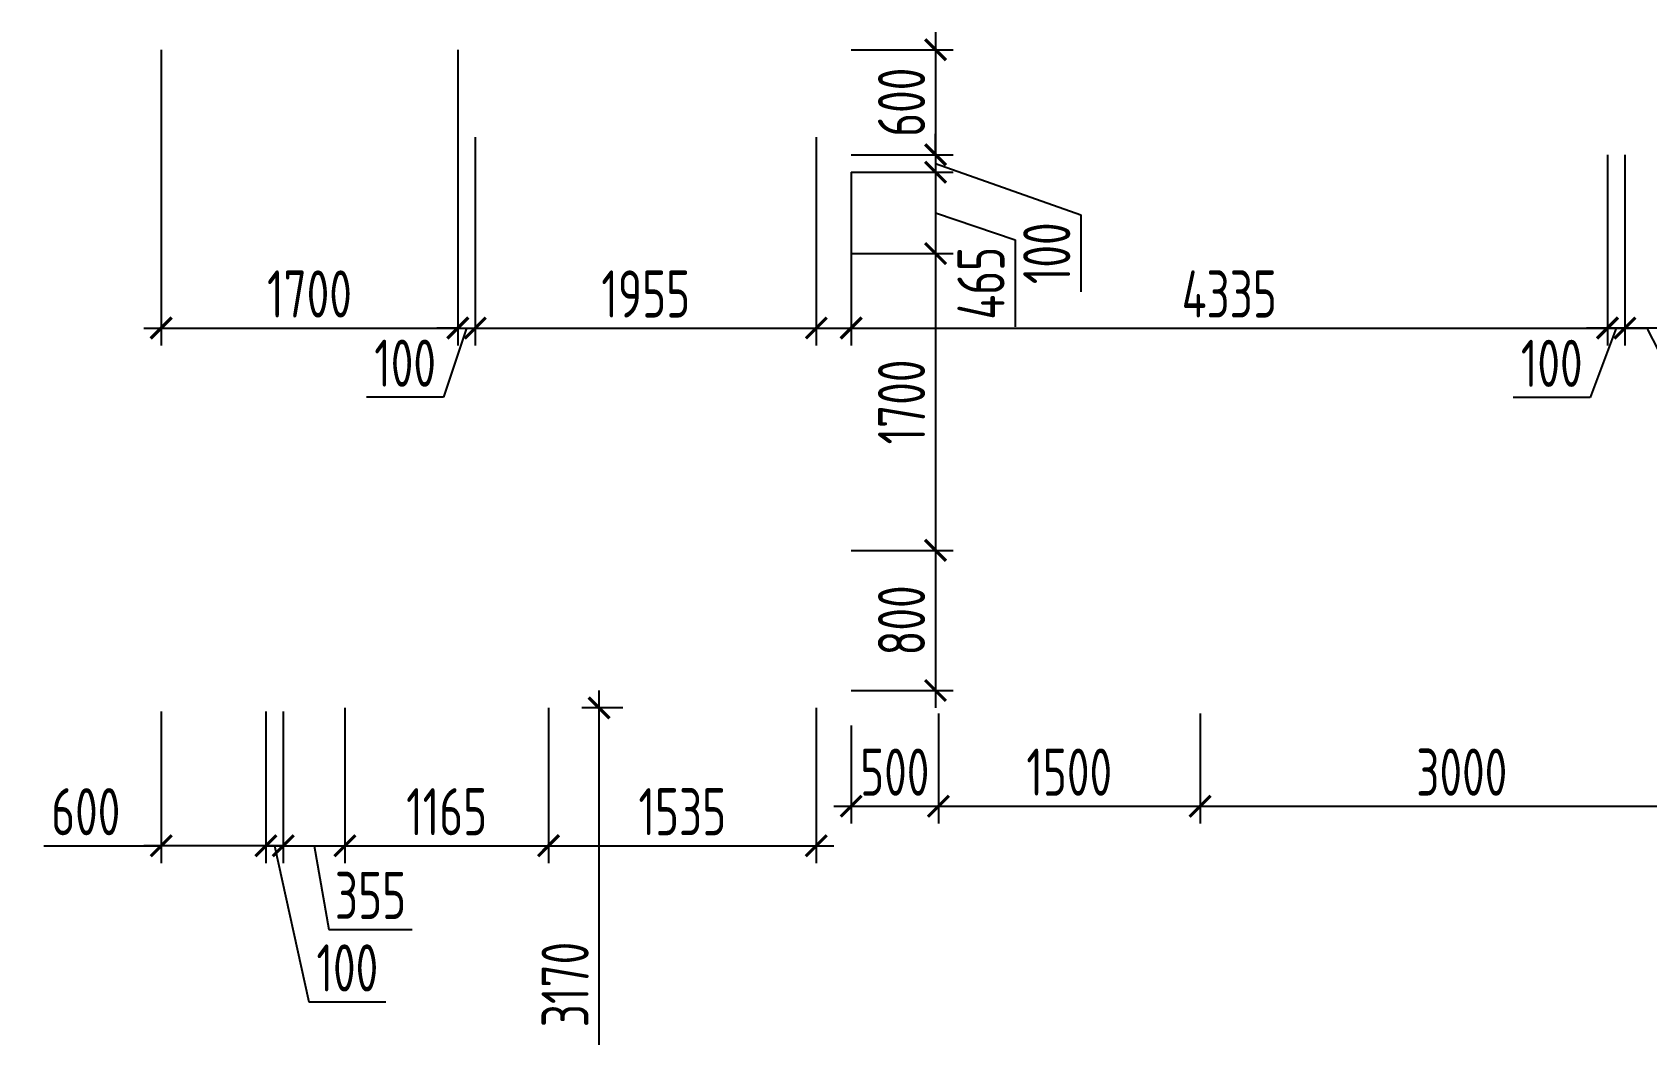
# Model space of a CAD drawing. Header units: millimetres. Extents: x -350007 to 536090, y -888 to 198380.
# Drawn here: x 211437 to 220691, y 69224 to 74966 of the extents above; entities that cross this region are included whole.
import ezdxf

# ---------------------------------------------------------------- set-up
doc = ezdxf.new("R2010")
doc.units = ezdxf.units.MM
doc.layers.add('АР_Размеры нов.', color=15, linetype='Continuous', lineweight=0)
doc.styles.add('ISOCPEUR', font='isocpeur.ttf', dxfattribs={"width": 0.7})
doc.dimstyles.new('R_100', dxfattribs={"dimtxt": 270, "dimasz": 120, "dimexe": 100, "dimexo": 0, "dimgap": 60, "dimtad": 1, "dimdec": 0, "dimrnd": 5, "dimzin": 0, "dimdsep": 46, "dimtxsty": 'ISOCPEUR', "dimblk": 'ARCHTICK', "dimcen": 0, "dimdle": 100, "dimclrd": 256, "dimclre": 256, "dimclrt": 256, "dimadec": 0, "dimazin": 0, "dimtfac": 2, "dimtdec": 0, "dimtofl": 0, "dimtmove": 1, "dimatfit": 3, "dimfxl": 1, "dimtvp": 3, "dimtolj": 1, "dimtzin": 0, "dimarcsym": 0})

# ---------------------------------------------------------------- blocks, each defined once
blk = doc.blocks.new('_ArchTick')
at = {"color": 0, "linetype": 'ByBlock', "const_width": 0.15}
blk.add_lwpolyline([(-0.5, -0.5), (0.5, 0.5)], dxfattribs=at)
blk = doc.blocks.new('*D2637')
at = {"layer": 'АР_Размеры нов.', "lineweight": -2, "ltscale": 100, "transparency": 16777216}
for p, q in [((216630.6, 71064.5), (216630.6, 70432.9)), ((218130.6, 71064.5), (218130.6, 70432.9)), ((216530.6, 70532.9), (218230.6, 70532.9))]:
    blk.add_line(p, q, dxfattribs=at)
at = {"layer": 'АР_Размеры нов.', "lineweight": -2, "ltscale": 100, "transparency": 16777216, "xscale": 120, "yscale": 120, "zscale": 120, "rotation": 180}
blk.add_blockref('_ArchTick', (216630.6, 70532.9), dxfattribs=at)
at = {"layer": 'АР_Размеры нов.', "lineweight": -2, "ltscale": 100, "transparency": 16777216, "xscale": 120, "yscale": 120, "zscale": 120}
blk.add_blockref('_ArchTick', (218130.6, 70532.9), dxfattribs=at)
at = {"layer": 'АР_Размеры нов.', "ltscale": 100, "transparency": 16777216, "insert": (217380.6, 70727.9), "char_height": 270, "attachment_point": 5, "style": 'ISOCPEUR'}
blk.add_mtext('\\A1;1500', dxfattribs=at)
blk = doc.blocks.new('*D2708')
at = {"layer": 'АР_Размеры нов.', "lineweight": -2, "ltscale": 100, "transparency": 16777216}
for p, q in [((216130.6, 70995.7), (216130.6, 70432.9)), ((216630.6, 70995.7), (216630.6, 70432.9)), ((216030.6, 70532.9), (216730.6, 70532.9))]:
    blk.add_line(p, q, dxfattribs=at)
at = {"layer": 'АР_Размеры нов.', "lineweight": -2, "ltscale": 100, "transparency": 16777216, "xscale": 120, "yscale": 120, "zscale": 120, "rotation": 180}
blk.add_blockref('_ArchTick', (216130.6, 70532.9), dxfattribs=at)
at = {"layer": 'АР_Размеры нов.', "lineweight": -2, "ltscale": 100, "transparency": 16777216, "xscale": 120, "yscale": 120, "zscale": 120}
blk.add_blockref('_ArchTick', (216630.6, 70532.9), dxfattribs=at)
at = {"layer": 'АР_Размеры нов.', "ltscale": 100, "transparency": 16777216, "insert": (216380.6, 70727.9), "char_height": 270, "attachment_point": 5, "style": 'ISOCPEUR'}
blk.add_mtext('\\A1;500', dxfattribs=at)
blk = doc.blocks.new('*D1771')
at = {"layer": 'АР_Размеры нов.', "lineweight": -2, "ltscale": 100, "transparency": 16777216}
for p, q in [((216614.3, 73798.2), (216614.3, 71898.2)), ((216130.6, 73698.2), (216714.3, 73698.2)), ((216130.6, 71998.2), (216714.3, 71998.2))]:
    blk.add_line(p, q, dxfattribs=at)
at = {"layer": 'АР_Размеры нов.', "lineweight": -2, "ltscale": 100, "transparency": 16777216, "xscale": 120, "yscale": 120, "zscale": 120}
for p, rotation in [((216614.3, 73698.2), 90), ((216614.3, 71998.2), 270)]:
    blk.add_blockref('_ArchTick', p, dxfattribs=dict(at, rotation=rotation))
at = {"layer": 'АР_Размеры нов.', "ltscale": 100, "transparency": 16777216, "insert": (216419.3, 72848.2), "char_height": 270, "attachment_point": 5, "rotation": 90, "style": 'ISOCPEUR'}
blk.add_mtext('\\A1;1700', dxfattribs=at)
blk = doc.blocks.new('*D1777')
at = {"layer": 'АР_Размеры нов.', "lineweight": -2, "ltscale": 100, "transparency": 16777216}
for p, q in [((216614.3, 72098.2), (216614.3, 71095.7)), ((216130.6, 71998.2), (216714.3, 71998.2)), ((216130.6, 71195.7), (216714.3, 71195.7))]:
    blk.add_line(p, q, dxfattribs=at)
at = {"layer": 'АР_Размеры нов.', "lineweight": -2, "ltscale": 100, "transparency": 16777216, "xscale": 120, "yscale": 120, "zscale": 120}
for p, rotation in [((216614.3, 71998.2), 90), ((216614.3, 71195.7), 270)]:
    blk.add_blockref('_ArchTick', p, dxfattribs=dict(at, rotation=rotation))
at = {"layer": 'АР_Размеры нов.', "ltscale": 100, "transparency": 16777216, "insert": (216419.3, 71596.9), "char_height": 270, "attachment_point": 5, "rotation": 90, "style": 'ISOCPEUR'}
blk.add_mtext('\\A1;800', dxfattribs=at)
blk = doc.blocks.new('*D1778')
at = {"layer": 'АР_Размеры нов.', "lineweight": -2, "ltscale": 500, "transparency": 16777216}
for p, q in [((212175.6, 71075.7), (212175.6, 70206.3)), ((212775.5, 71075.7), (212775.5, 70206.3)), ((211503.8, 70306.3), (212175.6, 70306.3)), ((212875.5, 70306.3), (212075.6, 70306.3))]:
    blk.add_line(p, q, dxfattribs=at)
at = {"layer": 'АР_Размеры нов.', "lineweight": -2, "ltscale": 500, "transparency": 16777216, "xscale": 120, "yscale": 120, "zscale": 120, "rotation": 180}
blk.add_blockref('_ArchTick', (212175.6, 70306.3), dxfattribs=at)
at = {"layer": 'АР_Размеры нов.', "lineweight": -2, "ltscale": 500, "transparency": 16777216, "xscale": 120, "yscale": 120, "zscale": 120}
blk.add_blockref('_ArchTick', (212775.5, 70306.3), dxfattribs=at)
at = {"layer": 'АР_Размеры нов.', "lineweight": 13, "ltscale": 500, "transparency": 16777216, "insert": (211743.3, 70501.3), "char_height": 270, "attachment_point": 5, "style": 'ISOCPEUR'}
blk.add_mtext('\\A1;600', dxfattribs=at)
blk = doc.blocks.new('*D1779')
at = {"layer": 'АР_Размеры нов.', "lineweight": -2, "ltscale": 500, "transparency": 16777216}
for p, q in [((212175.6, 74865.7), (212175.6, 73171.9)), ((213875.6, 74865.7), (213875.6, 73171.9)), ((212075.6, 73271.9), (213975.6, 73271.9))]:
    blk.add_line(p, q, dxfattribs=at)
at = {"layer": 'АР_Размеры нов.', "lineweight": -2, "ltscale": 500, "transparency": 16777216, "xscale": 120, "yscale": 120, "zscale": 120, "rotation": 180}
blk.add_blockref('_ArchTick', (212175.6, 73271.9), dxfattribs=at)
at = {"layer": 'АР_Размеры нов.', "lineweight": -2, "ltscale": 500, "transparency": 16777216, "xscale": 120, "yscale": 120, "zscale": 120}
blk.add_blockref('_ArchTick', (213875.6, 73271.9), dxfattribs=at)
at = {"layer": 'АР_Размеры нов.', "lineweight": 13, "ltscale": 500, "transparency": 16777216, "insert": (213025.6, 73466.9), "char_height": 270, "attachment_point": 5, "style": 'ISOCPEUR'}
blk.add_mtext('\\A1;1700', dxfattribs=at)
blk = doc.blocks.new('*D1780')
at = {"layer": 'АР_Размеры нов.', "lineweight": -2, "ltscale": 500, "transparency": 16777216}
for p, q in [((213875.6, 74865.7), (213875.6, 73171.9)), ((213975.6, 74364.5), (213975.6, 73171.9)), ((213875.6, 73271.9), (213755.6, 73271.9)), ((213925.6, 73271.9), (213794.4, 72875.4)), ((213875.6, 73271.9), (213975.6, 73271.9)), ((213975.6, 73271.9), (214095.6, 73271.9)), ((213794.4, 72875.4), (213353.1, 72875.4))]:
    blk.add_line(p, q, dxfattribs=at)
at = {"layer": 'АР_Размеры нов.', "lineweight": -2, "ltscale": 500, "transparency": 16777216, "xscale": 120, "yscale": 120, "zscale": 120}
blk.add_blockref('_ArchTick', (213875.6, 73271.9), dxfattribs=at)
at = {"layer": 'АР_Размеры нов.', "lineweight": -2, "ltscale": 500, "transparency": 16777216, "xscale": 120, "yscale": 120, "zscale": 120, "rotation": 180}
blk.add_blockref('_ArchTick', (213975.6, 73271.9), dxfattribs=at)
at = {"layer": 'АР_Размеры нов.', "lineweight": 13, "ltscale": 500, "transparency": 16777216, "insert": (213573.8, 73070.4), "char_height": 270, "attachment_point": 5, "style": 'ISOCPEUR'}
blk.add_mtext('\\A1;100', dxfattribs=at)
blk = doc.blocks.new('*D1781')
at = {"layer": 'АР_Размеры нов.', "lineweight": -2, "ltscale": 500, "transparency": 16777216}
for p, q in [((213975.6, 74364.5), (213975.6, 73171.9)), ((215930.6, 74364.5), (215930.6, 73171.9)), ((213875.6, 73271.9), (216030.6, 73271.9))]:
    blk.add_line(p, q, dxfattribs=at)
at = {"layer": 'АР_Размеры нов.', "lineweight": -2, "ltscale": 500, "transparency": 16777216, "xscale": 120, "yscale": 120, "zscale": 120, "rotation": 180}
blk.add_blockref('_ArchTick', (213975.6, 73271.9), dxfattribs=at)
at = {"layer": 'АР_Размеры нов.', "lineweight": -2, "ltscale": 500, "transparency": 16777216, "xscale": 120, "yscale": 120, "zscale": 120}
blk.add_blockref('_ArchTick', (215930.6, 73271.9), dxfattribs=at)
at = {"layer": 'АР_Размеры нов.', "lineweight": 13, "ltscale": 500, "transparency": 16777216, "insert": (214953.1, 73466.9), "char_height": 270, "attachment_point": 5, "style": 'ISOCPEUR'}
blk.add_mtext('\\A1;1955', dxfattribs=at)
blk = doc.blocks.new('*D1782')
at = {"layer": 'АР_Размеры нов.', "lineweight": -2, "ltscale": 500, "transparency": 16777216}
for p, q in [((220465.6, 74264.5), (220465.6, 73171.9)), ((216130.6, 74164.5), (216130.6, 73171.9)), ((216030.6, 73271.9), (220565.6, 73271.9))]:
    blk.add_line(p, q, dxfattribs=at)
at = {"layer": 'АР_Размеры нов.', "lineweight": -2, "ltscale": 500, "transparency": 16777216, "xscale": 120, "yscale": 120, "zscale": 120, "rotation": 180}
blk.add_blockref('_ArchTick', (216130.6, 73271.9), dxfattribs=at)
at = {"layer": 'АР_Размеры нов.', "lineweight": -2, "ltscale": 500, "transparency": 16777216, "xscale": 120, "yscale": 120, "zscale": 120}
blk.add_blockref('_ArchTick', (220465.6, 73271.9), dxfattribs=at)
at = {"layer": 'АР_Размеры нов.', "lineweight": 13, "ltscale": 500, "transparency": 16777216, "insert": (218298.1, 73466.9), "char_height": 270, "attachment_point": 5, "style": 'ISOCPEUR'}
blk.add_mtext('\\A1;4335', dxfattribs=at)
blk = doc.blocks.new('*D1783')
at = {"layer": 'АР_Размеры нов.', "lineweight": -2, "ltscale": 500, "transparency": 16777216}
for p, q in [((216614.3, 74965.7), (216614.3, 74164.5)), ((216130.6, 74865.7), (216714.3, 74865.7)), ((216130.6, 74264.5), (216714.3, 74264.5))]:
    blk.add_line(p, q, dxfattribs=at)
at = {"layer": 'АР_Размеры нов.', "lineweight": -2, "ltscale": 500, "transparency": 16777216, "xscale": 120, "yscale": 120, "zscale": 120}
for p, rotation in [((216614.3, 74865.7), 90), ((216614.3, 74264.5), 270)]:
    blk.add_blockref('_ArchTick', p, dxfattribs=dict(at, rotation=rotation))
at = {"layer": 'АР_Размеры нов.', "lineweight": 13, "ltscale": 500, "transparency": 16777216, "insert": (216419.3, 74565.1), "char_height": 270, "attachment_point": 5, "rotation": 90, "style": 'ISOCPEUR'}
blk.add_mtext('\\A1;600', dxfattribs=at)
blk = doc.blocks.new('*D1784')
at = {"layer": 'АР_Размеры нов.', "lineweight": -2, "ltscale": 500, "transparency": 16777216}
for p, q in [((216614.3, 74264.5), (216614.3, 74384.5)), ((216130.6, 74264.5), (216714.3, 74264.5)), ((216614.3, 74264.5), (216614.3, 74164.5)), ((216130.6, 74164.5), (216714.3, 74164.5)), ((216614.3, 74214.5), (217446.6, 73920.8)), ((216614.3, 74164.5), (216614.3, 74044.5)), ((217446.6, 73920.8), (217446.6, 73479.5))]:
    blk.add_line(p, q, dxfattribs=at)
at = {"layer": 'АР_Размеры нов.', "lineweight": -2, "ltscale": 500, "transparency": 16777216, "xscale": 120, "yscale": 120, "zscale": 120}
for p, rotation in [((216614.3, 74264.5), 270), ((216614.3, 74164.5), 90)]:
    blk.add_blockref('_ArchTick', p, dxfattribs=dict(at, rotation=rotation))
at = {"layer": 'АР_Размеры нов.', "lineweight": 13, "ltscale": 500, "transparency": 16777216, "insert": (217251.6, 73700.1), "char_height": 270, "attachment_point": 5, "rotation": 90, "style": 'ISOCPEUR'}
blk.add_mtext('\\A1;100', dxfattribs=at)
blk = doc.blocks.new('*D1785')
at = {"layer": 'АР_Размеры нов.', "lineweight": -2, "ltscale": 500, "transparency": 16777216}
for p, q in [((216614.3, 74264.5), (216614.3, 73598.2)), ((216130.6, 74164.5), (216714.3, 74164.5)), ((216614.3, 73931.3), (217069.8, 73777.3)), ((217069.8, 73777.3), (217069.8, 73279.3)), ((216130.6, 73698.2), (216714.3, 73698.2))]:
    blk.add_line(p, q, dxfattribs=at)
at = {"layer": 'АР_Размеры нов.', "lineweight": -2, "ltscale": 500, "transparency": 16777216, "xscale": 120, "yscale": 120, "zscale": 120}
for p, rotation in [((216614.3, 74164.5), 90), ((216614.3, 73698.2), 270)]:
    blk.add_blockref('_ArchTick', p, dxfattribs=dict(at, rotation=rotation))
at = {"layer": 'АР_Размеры нов.', "lineweight": 13, "ltscale": 500, "transparency": 16777216, "insert": (216874.8, 73528.3), "char_height": 270, "attachment_point": 5, "rotation": 90, "style": 'ISOCPEUR'}
blk.add_mtext('\\A1;465', dxfattribs=at)
blk = doc.blocks.new('*D2491')
at = {"layer": 'АР_Размеры нов.', "lineweight": -2, "ltscale": 500, "transparency": 16777216}
for p, q in [((212775.5, 71075.7), (212775.5, 70206.3)), ((212875.5, 71076), (212875.5, 70206.3)), ((212775.5, 70306.3), (212655.5, 70306.3)), ((212775.5, 70306.3), (212875.5, 70306.3)), ((212825.5, 70306.3), (213022.2, 69411.3)), ((212875.5, 70306.3), (212995.5, 70306.3)), ((213022.2, 69411.3), (213463.5, 69411.3))]:
    blk.add_line(p, q, dxfattribs=at)
at = {"layer": 'АР_Размеры нов.', "lineweight": -2, "ltscale": 500, "transparency": 16777216, "xscale": 120, "yscale": 120, "zscale": 120}
blk.add_blockref('_ArchTick', (212775.5, 70306.3), dxfattribs=at)
at = {"layer": 'АР_Размеры нов.', "lineweight": -2, "ltscale": 500, "transparency": 16777216, "xscale": 120, "yscale": 120, "zscale": 120, "rotation": 180}
blk.add_blockref('_ArchTick', (212875.5, 70306.3), dxfattribs=at)
at = {"layer": 'АР_Размеры нов.', "lineweight": 13, "ltscale": 500, "transparency": 16777216, "insert": (213242.8, 69606.3), "char_height": 270, "attachment_point": 5, "style": 'ISOCPEUR'}
blk.add_mtext('\\A1;100', dxfattribs=at)
blk = doc.blocks.new('*D2492')
at = {"layer": 'АР_Размеры нов.', "lineweight": -2, "ltscale": 500, "transparency": 16777216}
for p, q in [((212875.5, 71076), (212875.5, 70206.3)), ((213228.5, 71075.7), (213228.5, 70206.3)), ((212775.5, 70306.3), (213328.5, 70306.3)), ((213052, 70306.3), (213135.8, 69826.8)), ((213135.8, 69826.8), (213614.9, 69826.8))]:
    blk.add_line(p, q, dxfattribs=at)
at = {"layer": 'АР_Размеры нов.', "lineweight": -2, "ltscale": 500, "transparency": 16777216, "xscale": 120, "yscale": 120, "zscale": 120, "rotation": 180}
blk.add_blockref('_ArchTick', (212875.5, 70306.3), dxfattribs=at)
at = {"layer": 'АР_Размеры нов.', "lineweight": -2, "ltscale": 500, "transparency": 16777216, "xscale": 120, "yscale": 120, "zscale": 120}
blk.add_blockref('_ArchTick', (213228.5, 70306.3), dxfattribs=at)
at = {"layer": 'АР_Размеры нов.', "lineweight": 13, "ltscale": 500, "transparency": 16777216, "insert": (213375.4, 70021.8), "char_height": 270, "attachment_point": 5, "style": 'ISOCPEUR'}
blk.add_mtext('\\A1;355', dxfattribs=at)
blk = doc.blocks.new('*D2493')
at = {"layer": 'АР_Размеры нов.', "lineweight": -2, "ltscale": 500, "transparency": 16777216}
for p, q in [((213228.5, 71095.7), (213228.5, 70206.3)), ((214395.5, 71095.7), (214395.5, 70206.3)), ((213128.5, 70306.3), (214495.5, 70306.3))]:
    blk.add_line(p, q, dxfattribs=at)
at = {"layer": 'АР_Размеры нов.', "lineweight": -2, "ltscale": 500, "transparency": 16777216, "xscale": 120, "yscale": 120, "zscale": 120, "rotation": 180}
blk.add_blockref('_ArchTick', (213228.5, 70306.3), dxfattribs=at)
at = {"layer": 'АР_Размеры нов.', "lineweight": -2, "ltscale": 500, "transparency": 16777216, "xscale": 120, "yscale": 120, "zscale": 120}
blk.add_blockref('_ArchTick', (214395.5, 70306.3), dxfattribs=at)
at = {"layer": 'АР_Размеры нов.', "lineweight": 13, "ltscale": 500, "transparency": 16777216, "insert": (213812, 70501.3), "char_height": 270, "attachment_point": 5, "style": 'ISOCPEUR'}
blk.add_mtext('\\A1;1165', dxfattribs=at)
blk = doc.blocks.new('*D2494')
at = {"layer": 'АР_Размеры нов.', "lineweight": -2, "ltscale": 500, "transparency": 16777216}
for p, q in [((214395.5, 71095.7), (214395.5, 70206.3)), ((215930.6, 71095.7), (215930.6, 70206.3)), ((214295.5, 70306.3), (216030.6, 70306.3))]:
    blk.add_line(p, q, dxfattribs=at)
at = {"layer": 'АР_Размеры нов.', "lineweight": -2, "ltscale": 500, "transparency": 16777216, "xscale": 120, "yscale": 120, "zscale": 120, "rotation": 180}
blk.add_blockref('_ArchTick', (214395.5, 70306.3), dxfattribs=at)
at = {"layer": 'АР_Размеры нов.', "lineweight": -2, "ltscale": 500, "transparency": 16777216, "xscale": 120, "yscale": 120, "zscale": 120}
blk.add_blockref('_ArchTick', (215930.6, 70306.3), dxfattribs=at)
at = {"layer": 'АР_Размеры нов.', "lineweight": 13, "ltscale": 500, "transparency": 16777216, "insert": (215163, 70501.3), "char_height": 270, "attachment_point": 5, "style": 'ISOCPEUR'}
blk.add_mtext('\\A1;1535', dxfattribs=at)
blk = doc.blocks.new('*D2495')
at = {"layer": 'АР_Размеры нов.', "lineweight": -2, "ltscale": 500, "transparency": 16777216}
for p, q in [((214685.8, 67826.8), (214685.8, 71195.7)), ((214820.9, 71095.7), (214585.8, 71095.7)), ((214244.6, 67926.8), (214785.8, 67926.8))]:
    blk.add_line(p, q, dxfattribs=at)
at = {"layer": 'АР_Размеры нов.', "lineweight": -2, "ltscale": 500, "transparency": 16777216, "xscale": 120, "yscale": 120, "zscale": 120}
for p, rotation in [((214685.8, 71095.7), 90), ((214685.8, 67926.8), 270)]:
    blk.add_blockref('_ArchTick', p, dxfattribs=dict(at, rotation=rotation))
at = {"layer": 'АР_Размеры нов.', "lineweight": 13, "ltscale": 500, "transparency": 16777216, "insert": (214490.8, 69511.3), "char_height": 270, "attachment_point": 5, "rotation": 90, "style": 'ISOCPEUR'}
blk.add_mtext('\\A1;3170', dxfattribs=at)
blk = doc.blocks.new('*D2497')
at = {"layer": 'АР_Размеры нов.', "lineweight": -2, "ltscale": 500, "transparency": 16777216}
for p, q in [((220565.6, 74264.5), (220565.6, 73171.9)), ((220815.6, 74264.5), (220815.6, 73171.9)), ((220915.6, 73271.9), (220465.6, 73271.9)), ((220690.6, 73271.9), (220892.1, 72882.4)), ((220892.1, 72882.4), (221371.2, 72882.4))]:
    blk.add_line(p, q, dxfattribs=at)
at = {"layer": 'АР_Размеры нов.', "lineweight": -2, "ltscale": 500, "transparency": 16777216, "xscale": 120, "yscale": 120, "zscale": 120, "rotation": 180}
blk.add_blockref('_ArchTick', (220565.6, 73271.9), dxfattribs=at)
at = {"layer": 'АР_Размеры нов.', "lineweight": -2, "ltscale": 500, "transparency": 16777216, "xscale": 120, "yscale": 120, "zscale": 120}
blk.add_blockref('_ArchTick', (220815.6, 73271.9), dxfattribs=at)
at = {"layer": 'АР_Размеры нов.', "lineweight": 13, "ltscale": 500, "transparency": 16777216, "insert": (221131.7, 73077.4), "char_height": 270, "attachment_point": 5, "style": 'ISOCPEUR'}
blk.add_mtext('\\A1;250', dxfattribs=at)
blk = doc.blocks.new('*D2498')
at = {"layer": 'АР_Размеры нов.', "lineweight": -2, "ltscale": 500, "transparency": 16777216}
for p, q in [((220465.6, 74264.5), (220465.6, 73171.9)), ((220565.6, 74264.5), (220565.6, 73171.9)), ((220465.6, 73271.9), (220345.6, 73271.9)), ((220515.6, 73271.9), (220367, 72874.6)), ((220565.6, 73271.9), (220465.6, 73271.9)), ((220565.6, 73271.9), (220685.6, 73271.9)), ((220367, 72874.6), (219925.7, 72874.6))]:
    blk.add_line(p, q, dxfattribs=at)
at = {"layer": 'АР_Размеры нов.', "lineweight": -2, "ltscale": 500, "transparency": 16777216, "xscale": 120, "yscale": 120, "zscale": 120}
blk.add_blockref('_ArchTick', (220465.6, 73271.9), dxfattribs=at)
at = {"layer": 'АР_Размеры нов.', "lineweight": -2, "ltscale": 500, "transparency": 16777216, "xscale": 120, "yscale": 120, "zscale": 120, "rotation": 180}
blk.add_blockref('_ArchTick', (220565.6, 73271.9), dxfattribs=at)
at = {"layer": 'АР_Размеры нов.', "lineweight": 13, "ltscale": 500, "transparency": 16777216, "insert": (220146.3, 73069.6), "char_height": 270, "attachment_point": 5, "style": 'ISOCPEUR'}
blk.add_mtext('\\A1;100', dxfattribs=at)
blk = doc.blocks.new('*D3498')
at = {"layer": 'АР_Размеры нов.', "lineweight": -2, "transparency": 16777216}
for p, q in [((218130.6, 71064.5), (218130.6, 70432.9)), ((221130.6, 70995.7), (221130.6, 70432.9)), ((218030.6, 70532.9), (221230.6, 70532.9))]:
    blk.add_line(p, q, dxfattribs=at)
at = {"layer": 'АР_Размеры нов.', "lineweight": -2, "transparency": 16777216, "xscale": 120, "yscale": 120, "zscale": 120, "rotation": 180}
blk.add_blockref('_ArchTick', (218130.6, 70532.9), dxfattribs=at)
at = {"layer": 'АР_Размеры нов.', "lineweight": -2, "transparency": 16777216, "xscale": 120, "yscale": 120, "zscale": 120}
blk.add_blockref('_ArchTick', (221130.6, 70532.9), dxfattribs=at)
at = {"layer": 'АР_Размеры нов.', "transparency": 16777216, "insert": (219630.6, 70727.9), "char_height": 270, "attachment_point": 5, "style": 'ISOCPEUR'}
blk.add_mtext('\\A1;3000', dxfattribs=at)

msp = doc.modelspace()

# ---------------------------------------------------------------- dimensions: what is measured, and where the dimension line sits
at = {"layer": 'АР_Размеры нов.', "lineweight": 13, "ltscale": 500}
for base, p1, p2, picture, middle in [((216614.3, 74264.5), (216130.6, 74865.7), (216130.6, 74264.5), '*D1783', (216419.3, 74565.1)), ((214685.8, 71095.7), (214244.6, 67926.8), (214820.9, 71095.7), '*D2495', (214490.8, 69511.3))]:
    dim = msp.add_linear_dim(base=base, p1=p1, p2=p2, angle=90, dimstyle='R_100', override={"dimpost": '\\X'}, dxfattribs=at)
    dim.commit()
    dim.dimension.update_dxf_attribs({"geometry": picture, "text_midpoint": middle})
for base, p1, p2, picture, middle in [((213875.6, 73271.9), (212175.6, 74865.7), (213875.6, 74865.7), '*D1779', (213025.6, 73466.9)), ((215930.6, 73271.9), (213975.6, 74364.5), (215930.6, 74364.5), '*D1781', (214953.1, 73466.9)), ((220465.6, 73271.9), (216130.6, 74164.5), (220465.6, 74264.5), '*D1782', (218298.1, 73466.9)), ((214395.5, 70306.3), (213228.5, 71095.7), (214395.5, 71095.7), '*D2493', (213812, 70501.3)), ((215930.6, 70306.3), (214395.5, 71095.7), (215930.6, 71095.7), '*D2494', (215163, 70501.3))]:
    dim = msp.add_linear_dim(base=base, p1=p1, p2=p2, dimstyle='R_100', override={"dimpost": '\\X'}, dxfattribs=at)
    dim.commit()
    dim.dimension.update_dxf_attribs({"geometry": picture, "text_midpoint": middle})
for base, p1, p2, picture, middle in [((213975.6, 73271.9), (213875.6, 74865.7), (213975.6, 74364.5), '*D1780', (213734.4, 72875.4)), ((220465.6, 73271.9), (220565.6, 74264.5), (220465.6, 74264.5), '*D2498', (220307, 72874.6)), ((220565.6, 73271.9), (220815.6, 74264.5), (220565.6, 74264.5), '*D2497', (220952.1, 72882.4)), ((212175.6, 70306.3), (212775.5, 71075.7), (212175.6, 71075.7), '*D1778', (211743.3, 70501.3)), ((212875.5, 70306.3), (212775.5, 71075.7), (212875.5, 71076), '*D2491', (213082.2, 69411.3)), ((213228.5, 70306.3), (212875.5, 71076), (213228.5, 71075.7), '*D2492', (213195.8, 69826.8))]:
    dim = msp.add_linear_dim(base=base, p1=p1, p2=p2, dimstyle='R_100', override={"dimpost": '\\X'}, dxfattribs=at)
    dim.commit()
    dim.dimension.update_dxf_attribs({"geometry": picture, "text_midpoint": middle, "dimtype": 160})
for base, p1, p2, picture, middle in [((216614.3, 74164.5), (216130.6, 74264.5), (216130.6, 74164.5), '*D1784', (217446.6, 73860.8)), ((216614.3, 73698.2), (216130.6, 74164.5), (216130.6, 73698.2), '*D1785', (217069.8, 73717.3))]:
    dim = msp.add_linear_dim(base=base, p1=p1, p2=p2, angle=90, dimstyle='R_100', override={"dimpost": '\\X'}, dxfattribs=at)
    dim.commit()
    dim.dimension.update_dxf_attribs({"geometry": picture, "text_midpoint": middle, "dimtype": 160})
at = {"layer": 'АР_Размеры нов.', "ltscale": 100}
for base, p1, p2, picture, middle in [((216614.3, 71998.2), (216130.6, 73698.2), (216130.6, 71998.2), '*D1771', (216419.3, 72848.2)), ((216614.3254, 71195.6825), (216130.6145, 71998.1647), (216130.6145, 71195.6825), '*D1777', (216419.3254, 71596.9236))]:
    dim = msp.add_linear_dim(base=base, p1=p1, p2=p2, angle=90, dimstyle='R_100', override={"dimpost": '\\X', "dimfxl": 2.5, "dimarcsym": 1}, dxfattribs=at)
    dim.commit()
    dim.dimension.update_dxf_attribs({"geometry": picture, "text_midpoint": middle})
for base, p1, p2, picture, middle in [((216630.6, 70532.9), (216130.6, 70995.7), (216630.6, 70995.7), '*D2708', (216380.6, 70727.9)), ((218130.6, 70532.9), (216630.6, 71064.5), (218130.6, 71064.5), '*D2637', (217380.6, 70727.9))]:
    dim = msp.add_linear_dim(base=base, p1=p1, p2=p2, dimstyle='R_100', override={"dimpost": '\\X', "dimfxl": 2.5, "dimarcsym": 2}, dxfattribs=at)
    dim.commit()
    dim.dimension.update_dxf_attribs({"geometry": picture, "text_midpoint": middle})
at = {"layer": 'АР_Размеры нов.'}
dim = msp.add_linear_dim(base=(221130.6, 70532.9), p1=(218130.6, 71064.5), p2=(221130.6, 70995.7), dimstyle='R_100', override={"dimpost": '\\X', "dimfxl": 2.5, "dimarcsym": 2}, dxfattribs=at)
dim.commit()
dim.dimension.update_dxf_attribs({"geometry": '*D3498', "text_midpoint": (219630.6, 70727.9)})

doc.saveas('drawing.dxf')
